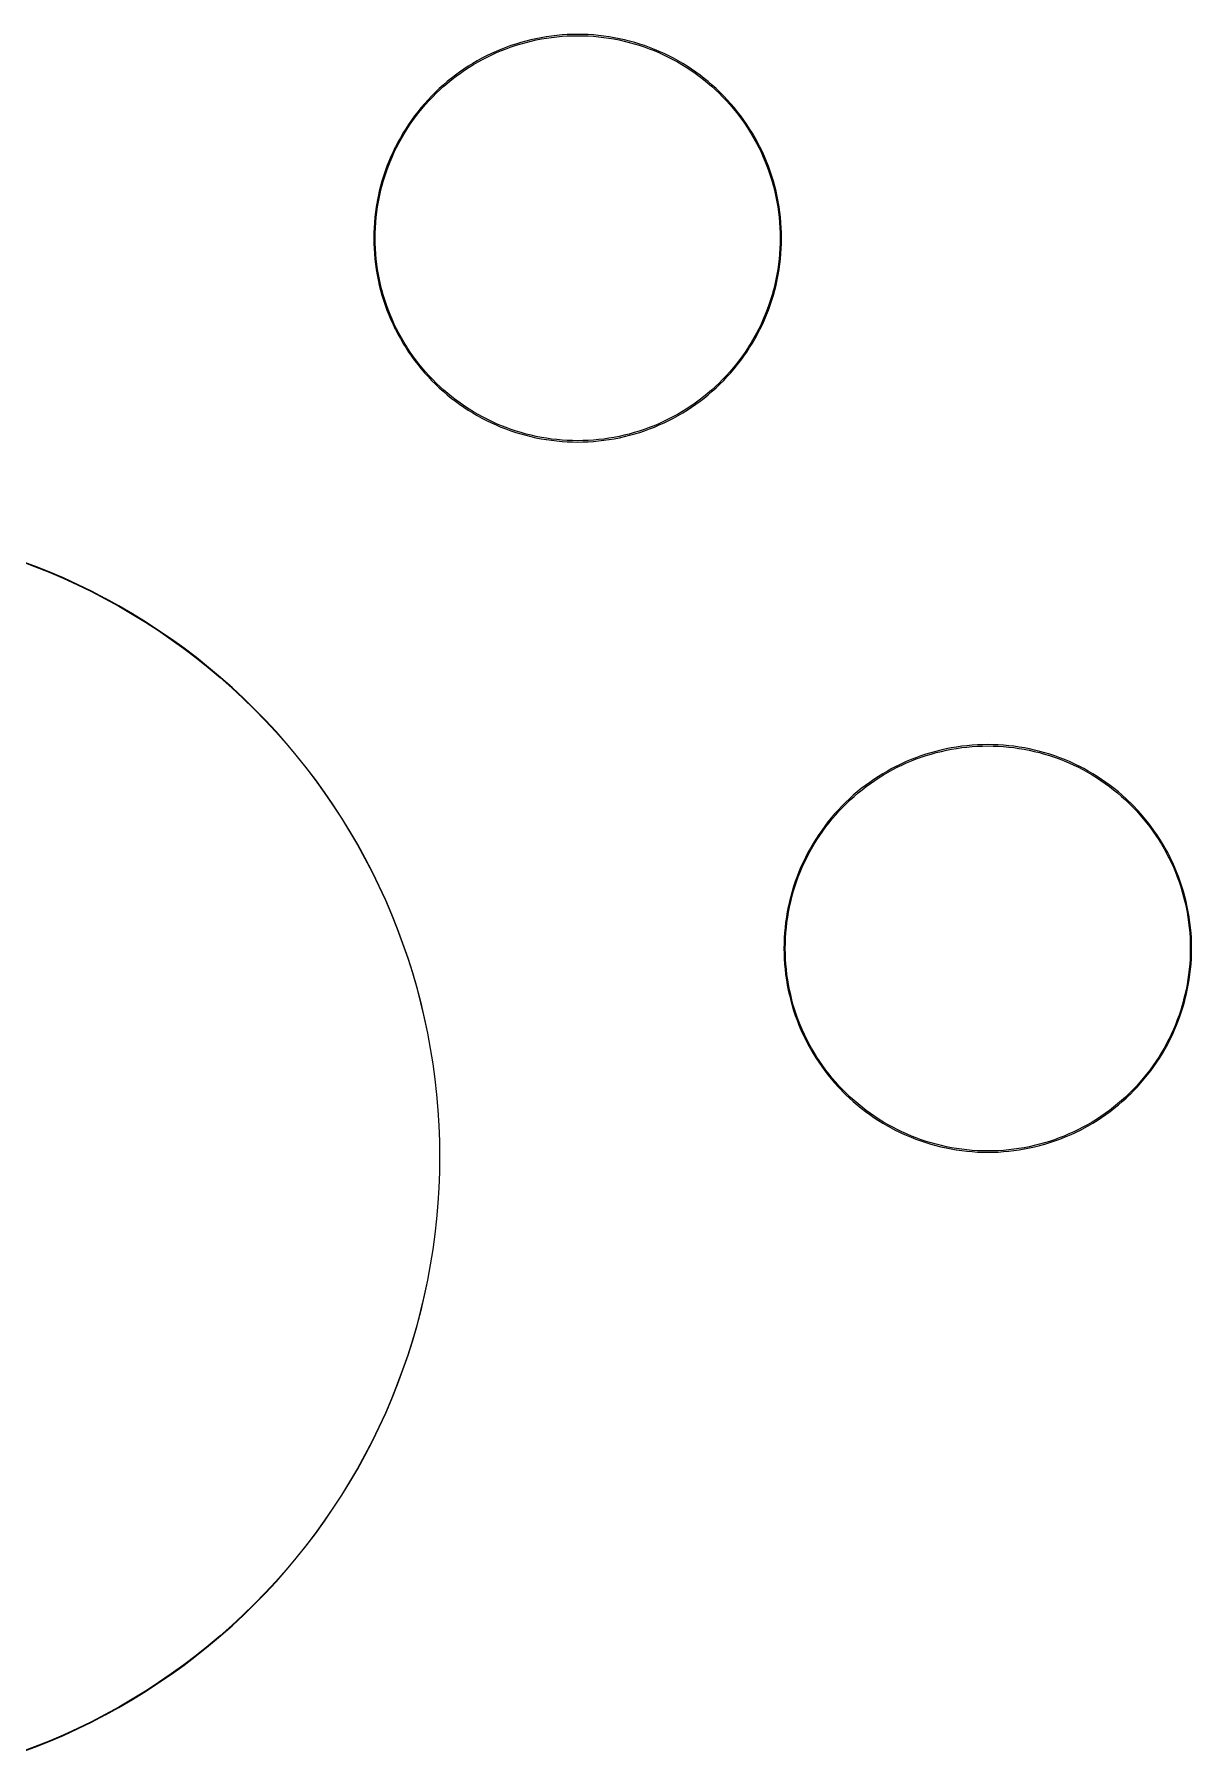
# Model space of a CAD drawing. Extents: x 6 to 66, y 0 to 129.
# Drawn here: x 37.77 to 46.46, y 84.31 to 97.21 of the extents above; entities that cross this region are included whole.
import ezdxf

# ---------------------------------------------------------------- set-up
doc = ezdxf.new("R2010")
doc.units = 0

msp = doc.modelspace()

# ---------------------------------------------------------------- linework, layer by layer
at = {"color": 34, "true_color": 0x008000}
for points in [[(42.94524, 94.61462, 0), (42.97217, 94.64307, 0), (42.99858, 94.67203, 0), (43.02398, 94.702, 0), (43.04887, 94.73248, 0), (43.07275, 94.76347, 0), (43.09586, 94.79522, 0), (43.11822, 94.82748, 0), (43.13981, 94.8605, 0), (43.16038, 94.89377, 0), (43.18019, 94.92781, 0), (43.19924, 94.9621, 0), (43.21728, 94.99715, 0), (43.21798, 94.99853, 0), (43.235, 95.03383, 0), (43.25125, 95.06965, 0), (43.26649, 95.10572, 0), (43.28072, 95.14229, 0), (43.29418, 95.17912, 0), (43.30663, 95.21646, 0), (43.31806, 95.25405, 0), (43.32847, 95.2919, 0), (43.33787, 95.33, 0), (43.3465, 95.36835, 0), (43.35412, 95.40696, 0), (43.36047, 95.44557, 0), (43.36072, 95.4471, 0), (43.3663, 95.48596, 0), (43.37088, 95.52508, 0), (43.37443, 95.56419, 0), (43.37697, 95.60331, 0), (43.3785, 95.64242, 0), (43.379, 95.6818, 0), (43.3785, 95.72116, 0), (43.37697, 95.76028, 0), (43.37443, 95.7994, 0), (43.37088, 95.83851, 0), (43.3663, 95.87763, 0), (43.36072, 95.91649, 0), (43.36047, 95.91802, 0), (43.35437, 95.9551, 0), (43.35412, 95.95663, 0), (43.3465, 95.99524, 0), (43.33787, 96.03359, 0), (43.32847, 96.07169, 0), (43.31806, 96.10954, 0), (43.30663, 96.14713, 0), (43.29418, 96.18447, 0), (43.28072, 96.2213, 0), (43.26649, 96.25787, 0), (43.25125, 96.29394, 0), (43.235, 96.32976, 0), (43.21798, 96.36506, 0), (43.21728, 96.36644, 0), (43.19995, 96.40011, 0), (43.19924, 96.40149, 0), (43.18019, 96.43578, 0), (43.16038, 96.46982, 0), (43.13981, 96.50309, 0), (43.11822, 96.53611, 0), (43.09586, 96.56837, 0), (43.07275, 96.60012, 0), (43.04887, 96.63111, 0), (43.02398, 96.66159, 0), (42.99858, 96.69156, 0), (42.97217, 96.72052, 0), (42.94524, 96.74897, 0), (42.91621, 96.778, 0), (42.88776, 96.80493, 0), (42.8588, 96.83134, 0), (42.82883, 96.85674, 0), (42.79835, 96.88163, 0), (42.76736, 96.90551, 0), (42.73561, 96.92862, 0), (42.70335, 96.95098, 0), (42.67033, 96.97257, 0), (42.63706, 96.99314, 0), (42.60302, 97.01295, 0), (42.56873, 97.032, 0), (42.53368, 97.05004, 0), (42.5323, 97.05074, 0), (42.497, 97.06776, 0), (42.46118, 97.08401, 0), (42.42511, 97.09925, 0), (42.38854, 97.11348, 0), (42.35171, 97.12694, 0), (42.31437, 97.13939, 0), (42.27678, 97.15082, 0), (42.23893, 97.16123, 0), (42.20083, 97.17063, 0), (42.16248, 97.17926, 0), (42.12387, 97.18688, 0), (42.08526, 97.19323, 0), (42.08373, 97.19348, 0), (42.04487, 97.19906, 0), (42.00575, 97.20364, 0), (41.96664, 97.20719, 0), (41.92752, 97.20973, 0), (41.88839, 97.21126, 0), (41.84903, 97.21176, 0), (41.80966, 97.21126, 0), (41.77055, 97.20973, 0), (41.73143, 97.20719, 0), (41.69232, 97.20364, 0), (41.6532, 97.19906, 0), (41.61434, 97.19348, 0), (41.61281, 97.19323, 0), (41.57419, 97.18688, 0), (41.53559, 97.17926, 0), (41.49724, 97.17063, 0), (41.45914, 97.16123, 0), (41.42129, 97.15082, 0), (41.38369, 97.13939, 0), (41.34635, 97.12694, 0), (41.30953, 97.11348, 0), (41.27295, 97.09925, 0), (41.23689, 97.08401, 0), (41.20107, 97.06776, 0), (41.16577, 97.05074, 0), (41.16438, 97.05004, 0), (41.13072, 97.03271, 0), (41.13071, 97.03271, 0), (41.12934, 97.032, 0), (41.09505, 97.01295, 0), (41.06101, 96.99314, 0), (41.02774, 96.97257, 0), (40.99472, 96.95098, 0), (40.96246, 96.92862, 0), (40.93071, 96.90551, 0), (40.89972, 96.88163, 0), (40.86924, 96.85674, 0), (40.83927, 96.83134, 0), (40.81031, 96.80493, 0), (40.78186, 96.778, 0), (40.78076, 96.77691, 0), (40.78075, 96.77689, 0), (40.75283, 96.74897, 0), (40.7259, 96.72052, 0), (40.69948, 96.69156, 0), (40.67409, 96.66159, 0), (40.6492, 96.63111, 0), (40.62532, 96.60012, 0), (40.60221, 96.56837, 0), (40.57985, 96.53611, 0), (40.55825, 96.50309, 0), (40.53769, 96.46982, 0), (40.51788, 96.43578, 0), (40.49883, 96.40149, 0), (40.49812, 96.40011, 0), (40.48079, 96.36644, 0), (40.48008, 96.36506, 0), (40.46307, 96.32976, 0), (40.44682, 96.29394, 0), (40.43157, 96.25787, 0), (40.41735, 96.2213, 0), (40.40388, 96.18447, 0), (40.39144, 96.14713, 0), (40.38001, 96.10954, 0), (40.3696, 96.07169, 0), (40.3602, 96.03359, 0), (40.35157, 95.99524, 0), (40.34395, 95.95663, 0), (40.3437, 95.9551, 0), (40.3376, 95.91802, 0), (40.33735, 95.91649, 0), (40.33177, 95.87763, 0), (40.32719, 95.83851, 0), (40.32363, 95.7994, 0), (40.3211, 95.76028, 0), (40.31957, 95.72116, 0), (40.31907, 95.6818, 0), (40.31957, 95.64242, 0), (40.3211, 95.60331, 0), (40.32363, 95.56419, 0), (40.32719, 95.52508, 0), (40.33177, 95.48596, 0), (40.33735, 95.4471, 0), (40.3376, 95.44557, 0), (40.34395, 95.40696, 0), (40.35157, 95.36835, 0), (40.3602, 95.33, 0), (40.3696, 95.2919, 0), (40.38001, 95.25405, 0), (40.39144, 95.21646, 0), (40.40388, 95.17912, 0), (40.41735, 95.14229, 0), (40.43157, 95.10572, 0), (40.44682, 95.06965, 0), (40.46307, 95.03383, 0), (40.48008, 94.99853, 0), (40.48079, 94.99715, 0), (40.49883, 94.9621, 0), (40.51788, 94.92781, 0), (40.53769, 94.89377, 0), (40.55825, 94.8605, 0), (40.57985, 94.82748, 0), (40.60221, 94.79522, 0), (40.62532, 94.76347, 0), (40.6492, 94.73248, 0), (40.67409, 94.702, 0), (40.69948, 94.67203, 0), (40.7259, 94.64307, 0), (40.75283, 94.61462, 0), (40.78075, 94.5867, 0), (40.78076, 94.58668, 0), (40.78186, 94.58559, 0), (40.81031, 94.55866, 0), (40.83927, 94.53225, 0), (40.86924, 94.50685, 0), (40.89972, 94.48196, 0), (40.93071, 94.45808, 0), (40.96246, 94.43497, 0), (40.99472, 94.41261, 0), (41.02774, 94.39102, 0), (41.06101, 94.37045, 0), (41.09505, 94.35064, 0), (41.12934, 94.33159, 0), (41.13071, 94.33088, 0), (41.16438, 94.31355, 0), (41.16577, 94.31285, 0), (41.20107, 94.29583, 0), (41.23689, 94.27958, 0), (41.27295, 94.26434, 0), (41.30953, 94.25011, 0), (41.34635, 94.23665, 0), (41.38369, 94.2242, 0), (41.42129, 94.21277, 0), (41.45914, 94.20236, 0), (41.49724, 94.19296, 0), (41.53559, 94.18433, 0), (41.57419, 94.17671, 0), (41.57486, 94.1766, 0), (41.61281, 94.17036, 0), (41.61434, 94.17011, 0), (41.6532, 94.16453, 0), (41.69232, 94.15995, 0), (41.73143, 94.1564, 0), (41.77055, 94.15386, 0), (41.80966, 94.15233, 0), (41.84903, 94.15183, 0), (41.88839, 94.15233, 0), (41.92752, 94.15386, 0), (41.96664, 94.1564, 0), (42.00575, 94.15995, 0), (42.04487, 94.16453, 0), (42.08373, 94.17011, 0), (42.08526, 94.17036, 0), (42.1232, 94.1766, 0), (42.12387, 94.17671, 0), (42.16248, 94.18433, 0), (42.20083, 94.19296, 0), (42.23893, 94.20236, 0), (42.27678, 94.21277, 0), (42.31437, 94.2242, 0), (42.35171, 94.23665, 0), (42.38854, 94.25011, 0), (42.42511, 94.26434, 0), (42.46118, 94.27958, 0), (42.497, 94.29583, 0), (42.5323, 94.31285, 0), (42.53368, 94.31355, 0), (42.56735, 94.33088, 0), (42.56873, 94.33159, 0), (42.60302, 94.35064, 0), (42.63706, 94.37045, 0), (42.67033, 94.39102, 0), (42.70335, 94.41261, 0), (42.73561, 94.43497, 0), (42.76736, 94.45808, 0), (42.79835, 94.48196, 0), (42.82883, 94.50685, 0), (42.8588, 94.53225, 0), (42.88776, 94.55866, 0), (42.91621, 94.58559, 0), (42.94524, 94.61462, 0)], [(41.92752, 94.16376, 0), (41.88839, 94.16224, 0), (41.84903, 94.16173, 0), (41.80966, 94.16224, 0), (41.77055, 94.16376, 0), (41.73143, 94.1663, 0), (41.69232, 94.16986, 0), (41.6532, 94.17443, 0), (41.6149, 94.17994, 0), (41.57726, 94.18613, 0), (41.53864, 94.19375, 0), (41.5003, 94.20238, 0), (41.4622, 94.21178, 0), (41.42434, 94.2222, 0), (41.38676, 94.23363, 0), (41.34942, 94.24607, 0), (41.31259, 94.25953, 0), (41.27602, 94.27376, 0), (41.23995, 94.289, 0), (41.20414, 94.30525, 0), (41.16898, 94.3222, 0), (41.13516, 94.3396, 0), (41.10087, 94.35865, 0), (41.06683, 94.37846, 0), (41.03356, 94.39904, 0), (41.00054, 94.42063, 0), (40.96828, 94.44298, 0), (40.93652, 94.46609, 0), (40.90554, 94.48997, 0), (40.87506, 94.51486, 0), (40.84509, 94.54026, 0), (40.81613, 94.56668, 0), (40.78769, 94.5936, 0), (40.76085, 94.62043, 0), (40.76084, 94.62045, 0), (40.73392, 94.64889, 0), (40.7075, 94.67785, 0), (40.6821, 94.70782, 0), (40.65721, 94.7383, 0), (40.63333, 94.76929, 0), (40.61022, 94.80104, 0), (40.58787, 94.8333, 0), (40.56628, 94.86632, 0), (40.54569, 94.89959, 0), (40.52588, 94.93363, 0), (40.50683, 94.96792, 0), (40.48937, 95.00189, 0), (40.47249, 95.0369, 0), (40.45624, 95.07271, 0), (40.441, 95.10878, 0), (40.42676, 95.14535, 0), (40.41331, 95.18218, 0), (40.40086, 95.21952, 0), (40.38944, 95.25711, 0), (40.37901, 95.29496, 0), (40.36961, 95.33306, 0), (40.36099, 95.37141, 0), (40.35337, 95.41002, 0), (40.34718, 95.44766, 0), (40.34167, 95.48596, 0), (40.3371, 95.52508, 0), (40.33354, 95.56419, 0), (40.331, 95.60331, 0), (40.32947, 95.64242, 0), (40.32897, 95.6818, 0), (40.32947, 95.72116, 0), (40.331, 95.76028, 0), (40.33354, 95.7994, 0), (40.3371, 95.83851, 0), (40.34167, 95.87763, 0), (40.34718, 95.91593, 0), (40.35337, 95.95357, 0), (40.36099, 95.99218, 0), (40.36961, 96.03053, 0), (40.37901, 96.06863, 0), (40.38944, 96.10648, 0), (40.40086, 96.14407, 0), (40.41331, 96.18141, 0), (40.42676, 96.21824, 0), (40.441, 96.25481, 0), (40.45624, 96.29088, 0), (40.47249, 96.32669, 0), (40.48937, 96.3617, 0), (40.50683, 96.39567, 0), (40.52588, 96.42996, 0), (40.54569, 96.464, 0), (40.56628, 96.49727, 0), (40.58787, 96.53029, 0), (40.61022, 96.56255, 0), (40.63333, 96.5943, 0), (40.65721, 96.62529, 0), (40.6821, 96.65577, 0), (40.7075, 96.68574, 0), (40.73392, 96.7147, 0), (40.76084, 96.74314, 0), (40.76085, 96.74316, 0), (40.78769, 96.76999, 0), (40.81613, 96.79691, 0), (40.84509, 96.82333, 0), (40.87506, 96.84873, 0), (40.90554, 96.87362, 0), (40.93652, 96.8975, 0), (40.96828, 96.92061, 0), (41.00054, 96.94296, 0), (41.03356, 96.96455, 0), (41.06683, 96.98513, 0), (41.10087, 97.00494, 0), (41.13516, 97.02399, 0), (41.16898, 97.04139, 0), (41.20414, 97.05834, 0), (41.23995, 97.07459, 0), (41.27602, 97.08983, 0), (41.31259, 97.10406, 0), (41.34942, 97.11752, 0), (41.38676, 97.12996, 0), (41.42434, 97.14139, 0), (41.4622, 97.15181, 0), (41.5003, 97.16121, 0), (41.53864, 97.16984, 0), (41.57726, 97.17746, 0), (41.6149, 97.18365, 0), (41.6532, 97.18916, 0), (41.69232, 97.19373, 0), (41.73143, 97.19729, 0), (41.77055, 97.19983, 0), (41.80966, 97.20135, 0), (41.84903, 97.20186, 0), (41.88839, 97.20135, 0), (41.92752, 97.19983, 0), (41.96664, 97.19729, 0), (42.00575, 97.19373, 0), (42.04487, 97.18916, 0), (42.08317, 97.18365, 0), (42.12081, 97.17746, 0), (42.15942, 97.16984, 0), (42.19777, 97.16121, 0), (42.23587, 97.15181, 0), (42.27372, 97.14139, 0), (42.31131, 97.12996, 0), (42.34865, 97.11752, 0), (42.38548, 97.10406, 0), (42.42205, 97.08983, 0), (42.45812, 97.07459, 0), (42.49393, 97.05834, 0), (42.52893, 97.04147, 0), (42.56291, 97.02399, 0), (42.5972, 97.00494, 0), (42.63124, 96.98513, 0), (42.66451, 96.96455, 0), (42.69753, 96.94296, 0), (42.72979, 96.92061, 0), (42.76154, 96.8975, 0), (42.79253, 96.87362, 0), (42.82301, 96.84873, 0), (42.85298, 96.82333, 0), (42.88194, 96.79691, 0), (42.91038, 96.76999, 0), (42.93723, 96.74314, 0), (42.96415, 96.7147, 0), (42.99057, 96.68574, 0), (43.01597, 96.65577, 0), (43.04086, 96.62529, 0), (43.06474, 96.5943, 0), (43.08785, 96.56255, 0), (43.1102, 96.53029, 0), (43.13179, 96.49727, 0), (43.15237, 96.464, 0), (43.17218, 96.42996, 0), (43.19123, 96.39567, 0), (43.20871, 96.36169, 0), (43.22558, 96.32669, 0), (43.24183, 96.29088, 0), (43.25707, 96.25481, 0), (43.2713, 96.21824, 0), (43.28476, 96.18141, 0), (43.2972, 96.14407, 0), (43.30863, 96.10648, 0), (43.31905, 96.06863, 0), (43.32845, 96.03053, 0), (43.33708, 95.99218, 0), (43.3447, 95.95357, 0), (43.35089, 95.91593, 0), (43.3564, 95.87763, 0), (43.36097, 95.83851, 0), (43.36453, 95.7994, 0), (43.36707, 95.76028, 0), (43.36859, 95.72116, 0), (43.3691, 95.6818, 0), (43.36859, 95.64242, 0), (43.36707, 95.60331, 0), (43.36453, 95.56419, 0), (43.36097, 95.52508, 0), (43.3564, 95.48596, 0), (43.35089, 95.44766, 0), (43.3447, 95.41002, 0), (43.33708, 95.37141, 0), (43.32845, 95.33306, 0), (43.31905, 95.29496, 0), (43.30863, 95.25711, 0), (43.2972, 95.21952, 0), (43.28476, 95.18218, 0), (43.2713, 95.14535, 0), (43.25707, 95.10878, 0), (43.24183, 95.07271, 0), (43.22558, 95.0369, 0), (43.20871, 95.0019, 0), (43.19123, 94.96792, 0), (43.17218, 94.93363, 0), (43.15237, 94.89959, 0), (43.13179, 94.86632, 0), (43.1102, 94.8333, 0), (43.08785, 94.80104, 0), (43.06474, 94.76929, 0), (43.04086, 94.7383, 0), (43.01597, 94.70782, 0), (42.99057, 94.67785, 0), (42.96415, 94.64889, 0), (42.93723, 94.62045, 0), (42.91038, 94.5936, 0), (42.88194, 94.56668, 0), (42.85298, 94.54026, 0), (42.82301, 94.51486, 0), (42.79253, 94.48997, 0), (42.76154, 94.46609, 0), (42.72979, 94.44298, 0), (42.69753, 94.42063, 0), (42.66451, 94.39904, 0), (42.63124, 94.37846, 0), (42.5972, 94.35865, 0), (42.56291, 94.3396, 0), (42.52893, 94.32212, 0), (42.49393, 94.30525, 0), (42.45812, 94.289, 0), (42.42205, 94.27376, 0), (42.38548, 94.25953, 0), (42.34865, 94.24607, 0), (42.31131, 94.23363, 0), (42.27372, 94.2222, 0), (42.23587, 94.21178, 0), (42.19777, 94.20238, 0), (42.15942, 94.19375, 0), (42.12081, 94.18613, 0), (42.08317, 94.17994, 0), (42.04487, 94.17443, 0), (42.00575, 94.16986, 0), (41.96664, 94.1663, 0), (41.92752, 94.16376, 0)], [(44.88789, 91.8798, 0), (44.84878, 91.87827, 0), (44.80966, 91.87573, 0), (44.77054, 91.87218, 0), (44.73143, 91.8676, 0), (44.69257, 91.86202, 0), (44.69103, 91.86177, 0), (44.65243, 91.85542, 0), (44.61382, 91.8478, 0), (44.57546, 91.83917, 0), (44.53736, 91.82977, 0), (44.49952, 91.81936, 0), (44.46193, 91.80793, 0), (44.42459, 91.79548, 0), (44.38776, 91.78202, 0), (44.35118, 91.76779, 0), (44.31511, 91.75255, 0), (44.2793, 91.7363, 0), (44.24399, 91.71928, 0), (44.24261, 91.71858, 0), (44.20756, 91.70054, 0), (44.17327, 91.68149, 0), (44.13924, 91.66168, 0), (44.10596, 91.64111, 0), (44.07294, 91.61952, 0), (44.04068, 91.59716, 0), (44.00893, 91.57405, 0), (43.97795, 91.55017, 0), (43.94747, 91.52528, 0), (43.91749, 91.49988, 0), (43.88854, 91.47347, 0), (43.86009, 91.44654, 0), (43.85899, 91.44545, 0), (43.85898, 91.44543, 0), (43.83215, 91.4186, 0), (43.83105, 91.41751, 0), (43.80413, 91.38906, 0), (43.77771, 91.3601, 0), (43.75231, 91.33013, 0), (43.72742, 91.29965, 0), (43.70355, 91.26866, 0), (43.68043, 91.23691, 0), (43.65808, 91.20465, 0), (43.63649, 91.17163, 0), (43.61592, 91.13836, 0), (43.5961, 91.10432, 0), (43.57705, 91.07003, 0), (43.55902, 91.03498, 0), (43.55832, 91.0336, 0), (43.5413, 90.9983, 0), (43.52504, 90.96248, 0), (43.5098, 90.92641, 0), (43.49558, 90.88984, 0), (43.48212, 90.85301, 0), (43.46967, 90.81567, 0), (43.45824, 90.77808, 0), (43.44783, 90.74023, 0), (43.43843, 90.70213, 0), (43.42979, 90.66378, 0), (43.42217, 90.62517, 0), (43.41582, 90.58656, 0), (43.41558, 90.58503, 0), (43.40999, 90.54617, 0), (43.40542, 90.50705, 0), (43.40186, 90.46794, 0), (43.39932, 90.42882, 0), (43.3978, 90.38971, 0), (43.39729, 90.35034, 0), (43.3978, 90.31097, 0), (43.39932, 90.27185, 0), (43.40186, 90.23273, 0), (43.40542, 90.19362, 0), (43.40999, 90.1545, 0), (43.41558, 90.11564, 0), (43.41582, 90.11411, 0), (43.42217, 90.0755, 0), (43.42979, 90.03689, 0), (43.43843, 89.99854, 0), (43.44783, 89.96044, 0), (43.45824, 89.92259, 0), (43.46967, 89.885, 0), (43.48212, 89.84766, 0), (43.49558, 89.81083, 0), (43.5098, 89.77426, 0), (43.52504, 89.73819, 0), (43.5413, 89.70237, 0), (43.55832, 89.66707, 0), (43.55902, 89.66569, 0), (43.57705, 89.63064, 0), (43.5961, 89.59635, 0), (43.61592, 89.56231, 0), (43.63649, 89.52904, 0), (43.65808, 89.49602, 0), (43.68043, 89.46376, 0), (43.70355, 89.43201, 0), (43.72742, 89.40102, 0), (43.75231, 89.37054, 0), (43.77771, 89.34057, 0), (43.80413, 89.31161, 0), (43.83105, 89.28316, 0), (43.83215, 89.28207, 0), (43.85898, 89.25524, 0), (43.85899, 89.25522, 0), (43.86009, 89.25413, 0), (43.88854, 89.2272, 0), (43.91749, 89.20079, 0), (43.94747, 89.17539, 0), (43.97795, 89.1505, 0), (44.00893, 89.12662, 0), (44.04068, 89.10351, 0), (44.07294, 89.08115, 0), (44.10596, 89.05956, 0), (44.13924, 89.03899, 0), (44.17327, 89.01918, 0), (44.20756, 89.00013, 0), (44.20894, 88.99942, 0), (44.24261, 88.98209, 0), (44.24399, 88.98139, 0), (44.2793, 88.96437, 0), (44.31511, 88.94812, 0), (44.35118, 88.93288, 0), (44.38776, 88.91865, 0), (44.42459, 88.90519, 0), (44.46193, 88.89274, 0), (44.49952, 88.88131, 0), (44.53736, 88.8709, 0), (44.57546, 88.8615, 0), (44.61382, 88.85287, 0), (44.65243, 88.84525, 0), (44.6531, 88.84514, 0), (44.69103, 88.8389, 0), (44.69257, 88.83865, 0), (44.73143, 88.83307, 0), (44.77054, 88.82849, 0), (44.80966, 88.82494, 0), (44.84878, 88.8224, 0), (44.88789, 88.82087, 0), (44.92726, 88.82037, 0), (44.96663, 88.82087, 0), (45.00575, 88.8224, 0), (45.04486, 88.82494, 0), (45.08398, 88.82849, 0), (45.12309, 88.83307, 0), (45.16196, 88.83865, 0), (45.16349, 88.8389, 0), (45.20143, 88.84514, 0), (45.2021, 88.84525, 0), (45.2407, 88.85287, 0), (45.27906, 88.8615, 0), (45.31716, 88.8709, 0), (45.355, 88.88131, 0), (45.3926, 88.89274, 0), (45.42993, 88.90519, 0), (45.46676, 88.91865, 0), (45.50334, 88.93288, 0), (45.53941, 88.94812, 0), (45.57522, 88.96437, 0), (45.61053, 88.98139, 0), (45.61191, 88.98209, 0), (45.64558, 88.99942, 0), (45.64696, 89.00013, 0), (45.68125, 89.01918, 0), (45.71529, 89.03899, 0), (45.74856, 89.05956, 0), (45.78158, 89.08115, 0), (45.81384, 89.10351, 0), (45.84559, 89.12662, 0), (45.87658, 89.1505, 0), (45.90706, 89.17539, 0), (45.93703, 89.20079, 0), (45.96598, 89.2272, 0), (45.99443, 89.25413, 0), (45.99553, 89.25522, 0), (46.02347, 89.28316, 0), (46.05039, 89.31161, 0), (46.07681, 89.34057, 0), (46.10221, 89.37054, 0), (46.1271, 89.40102, 0), (46.15098, 89.43201, 0), (46.17409, 89.46376, 0), (46.19644, 89.49602, 0), (46.21803, 89.52904, 0), (46.23861, 89.56231, 0), (46.25842, 89.59635, 0), (46.27747, 89.63064, 0), (46.2955, 89.66569, 0), (46.29621, 89.66707, 0), (46.31322, 89.70237, 0), (46.32948, 89.73819, 0), (46.34472, 89.77426, 0), (46.35894, 89.81083, 0), (46.37241, 89.84766, 0), (46.38485, 89.885, 0), (46.39628, 89.92259, 0), (46.4067, 89.96044, 0), (46.41609, 89.99854, 0), (46.42473, 90.03689, 0), (46.43235, 90.0755, 0), (46.4387, 90.11411, 0), (46.43894, 90.11564, 0), (46.44453, 90.1545, 0), (46.4491, 90.19362, 0), (46.45266, 90.23273, 0), (46.4552, 90.27185, 0), (46.45672, 90.31097, 0), (46.45723, 90.35034, 0), (46.45672, 90.38971, 0), (46.4552, 90.42882, 0), (46.45266, 90.46794, 0), (46.4491, 90.50705, 0), (46.44453, 90.54617, 0), (46.43894, 90.58503, 0), (46.4387, 90.58656, 0), (46.43235, 90.62517, 0), (46.42473, 90.66378, 0), (46.41609, 90.70213, 0), (46.4067, 90.74023, 0), (46.39628, 90.77808, 0), (46.38485, 90.81567, 0), (46.37241, 90.85301, 0), (46.35894, 90.88984, 0), (46.34472, 90.92641, 0), (46.32948, 90.96248, 0), (46.31322, 90.9983, 0), (46.29621, 91.0336, 0), (46.2955, 91.03498, 0), (46.27747, 91.07003, 0), (46.25842, 91.10432, 0), (46.23861, 91.13836, 0), (46.21803, 91.17163, 0), (46.19644, 91.20465, 0), (46.17409, 91.23691, 0), (46.15098, 91.26866, 0), (46.1271, 91.29965, 0), (46.10221, 91.33013, 0), (46.07681, 91.3601, 0), (46.05039, 91.38906, 0), (46.02347, 91.41751, 0), (46.02237, 91.4186, 0), (45.99554, 91.44543, 0), (45.99553, 91.44545, 0), (45.99443, 91.44654, 0), (45.96598, 91.47347, 0), (45.93703, 91.49988, 0), (45.90706, 91.52528, 0), (45.87658, 91.55017, 0), (45.84559, 91.57405, 0), (45.81384, 91.59716, 0), (45.78158, 91.61952, 0), (45.74856, 91.64111, 0), (45.71529, 91.66168, 0), (45.68125, 91.68149, 0), (45.64696, 91.70054, 0), (45.61191, 91.71858, 0), (45.61053, 91.71928, 0), (45.57522, 91.7363, 0), (45.53941, 91.75255, 0), (45.50334, 91.76779, 0), (45.46676, 91.78202, 0), (45.42993, 91.79548, 0), (45.3926, 91.80793, 0), (45.355, 91.81936, 0), (45.31716, 91.82977, 0), (45.27906, 91.83917, 0), (45.2407, 91.8478, 0), (45.2021, 91.85542, 0), (45.16349, 91.86177, 0), (45.16196, 91.86202, 0), (45.12309, 91.8676, 0), (45.08398, 91.87218, 0), (45.04486, 91.87573, 0), (45.00575, 91.87827, 0), (44.96663, 91.8798, 0), (44.92726, 91.8803, 0), (44.88789, 91.8798, 0)], [(45.00575, 88.8323, 0), (44.96663, 88.83078, 0), (44.92726, 88.83027, 0), (44.88789, 88.83078, 0), (44.84878, 88.8323, 0), (44.80966, 88.83484, 0), (44.77054, 88.8384, 0), (44.73143, 88.84297, 0), (44.69313, 88.84848, 0), (44.65549, 88.85467, 0), (44.61688, 88.86229, 0), (44.57853, 88.87092, 0), (44.54043, 88.88032, 0), (44.50258, 88.89074, 0), (44.46499, 88.90217, 0), (44.42765, 88.91461, 0), (44.39082, 88.92807, 0), (44.35424, 88.9423, 0), (44.31818, 88.95754, 0), (44.28236, 88.97379, 0), (44.24736, 88.99066, 0), (44.21338, 89.00814, 0), (44.17909, 89.02719, 0), (44.14506, 89.047, 0), (44.11178, 89.06758, 0), (44.07876, 89.08917, 0), (44.04651, 89.11152, 0), (44.01476, 89.13463, 0), (43.98377, 89.15851, 0), (43.95329, 89.1834, 0), (43.92332, 89.2088, 0), (43.89436, 89.23522, 0), (43.86591, 89.26214, 0), (43.83908, 89.28897, 0), (43.83907, 89.28899, 0), (43.81214, 89.31743, 0), (43.78573, 89.34639, 0), (43.76033, 89.37636, 0), (43.73544, 89.40684, 0), (43.71156, 89.43783, 0), (43.68845, 89.46958, 0), (43.66609, 89.50184, 0), (43.6445, 89.53486, 0), (43.62393, 89.56813, 0), (43.60412, 89.60217, 0), (43.58507, 89.63646, 0), (43.56774, 89.67013, 0), (43.55072, 89.70544, 0), (43.53446, 89.74125, 0), (43.51922, 89.77732, 0), (43.505, 89.81389, 0), (43.49154, 89.85072, 0), (43.47909, 89.88806, 0), (43.46766, 89.92565, 0), (43.45725, 89.9635, 0), (43.44785, 90.0016, 0), (43.43921, 90.03995, 0), (43.43159, 90.07856, 0), (43.42549, 90.11564, 0), (43.4199, 90.1545, 0), (43.41533, 90.19362, 0), (43.41177, 90.23273, 0), (43.40923, 90.27185, 0), (43.40771, 90.31097, 0), (43.4072, 90.35034, 0), (43.40771, 90.38971, 0), (43.40923, 90.42882, 0), (43.41177, 90.46794, 0), (43.41533, 90.50705, 0), (43.4199, 90.54617, 0), (43.42548, 90.58495, 0), (43.43159, 90.62211, 0), (43.43921, 90.66072, 0), (43.44785, 90.69907, 0), (43.45725, 90.73717, 0), (43.46766, 90.77502, 0), (43.47909, 90.81261, 0), (43.49154, 90.84995, 0), (43.505, 90.88678, 0), (43.51922, 90.92335, 0), (43.53446, 90.95942, 0), (43.55072, 90.99523, 0), (43.56774, 91.03053, 0), (43.58507, 91.06421, 0), (43.60412, 91.0985, 0), (43.62393, 91.13254, 0), (43.6445, 91.16581, 0), (43.66609, 91.19883, 0), (43.68845, 91.23109, 0), (43.71156, 91.26284, 0), (43.73544, 91.29383, 0), (43.76033, 91.32431, 0), (43.78573, 91.35428, 0), (43.81214, 91.38324, 0), (43.83907, 91.41168, 0), (43.8661, 91.43871, 0), (43.89436, 91.46545, 0), (43.92332, 91.49187, 0), (43.95329, 91.51727, 0), (43.98377, 91.54216, 0), (44.01476, 91.56604, 0), (44.04651, 91.58915, 0), (44.07876, 91.6115, 0), (44.11178, 91.63309, 0), (44.14506, 91.65367, 0), (44.17909, 91.67348, 0), (44.21338, 91.69253, 0), (44.24736, 91.71001, 0), (44.28236, 91.72688, 0), (44.31818, 91.74313, 0), (44.35424, 91.75837, 0), (44.39082, 91.7726, 0), (44.42765, 91.78606, 0), (44.46499, 91.7985, 0), (44.50258, 91.80993, 0), (44.54043, 91.82035, 0), (44.57853, 91.82975, 0), (44.61688, 91.83838, 0), (44.65549, 91.846, 0), (44.69313, 91.85219, 0), (44.73143, 91.8577, 0), (44.77054, 91.86227, 0), (44.80966, 91.86583, 0), (44.84878, 91.86837, 0), (44.88789, 91.86989, 0), (44.92726, 91.8704, 0), (44.96663, 91.86989, 0), (45.00575, 91.86837, 0), (45.04486, 91.86583, 0), (45.08398, 91.86227, 0), (45.12309, 91.8577, 0), (45.16139, 91.85219, 0), (45.19903, 91.846, 0), (45.23764, 91.83838, 0), (45.276, 91.82975, 0), (45.3141, 91.82035, 0), (45.35194, 91.80993, 0), (45.38953, 91.7985, 0), (45.42687, 91.78606, 0), (45.4637, 91.7726, 0), (45.50028, 91.75837, 0), (45.53635, 91.74313, 0), (45.57216, 91.72688, 0), (45.60716, 91.71001, 0), (45.64114, 91.69253, 0), (45.67543, 91.67348, 0), (45.70946, 91.65367, 0), (45.74274, 91.63309, 0), (45.77576, 91.6115, 0), (45.80802, 91.58915, 0), (45.83977, 91.56604, 0), (45.87075, 91.54216, 0), (45.90123, 91.51727, 0), (45.93121, 91.49187, 0), (45.96016, 91.46545, 0), (45.98861, 91.43853, 0), (46.01544, 91.4117, 0), (46.01545, 91.41168, 0), (46.04238, 91.38324, 0), (46.06879, 91.35428, 0), (46.09419, 91.32431, 0), (46.11909, 91.29383, 0), (46.14296, 91.26284, 0), (46.16608, 91.23109, 0), (46.18843, 91.19883, 0), (46.21002, 91.16581, 0), (46.23059, 91.13254, 0), (46.2504, 91.0985, 0), (46.26945, 91.06421, 0), (46.28678, 91.03053, 0), (46.3038, 90.99523, 0), (46.32006, 90.95942, 0), (46.3353, 90.92335, 0), (46.34952, 90.88678, 0), (46.36298, 90.84995, 0), (46.37543, 90.81261, 0), (46.38686, 90.77502, 0), (46.39727, 90.73717, 0), (46.40667, 90.69907, 0), (46.41531, 90.66072, 0), (46.42293, 90.62211, 0), (46.42912, 90.58447, 0), (46.43462, 90.54617, 0), (46.4392, 90.50705, 0), (46.44275, 90.46794, 0), (46.44529, 90.42882, 0), (46.44682, 90.38971, 0), (46.44732, 90.35034, 0), (46.44682, 90.31097, 0), (46.44529, 90.27185, 0), (46.44275, 90.23273, 0), (46.4392, 90.19362, 0), (46.43462, 90.1545, 0), (46.42912, 90.1162, 0), (46.42293, 90.07856, 0), (46.41531, 90.03995, 0), (46.40667, 90.0016, 0), (46.39727, 89.9635, 0), (46.38686, 89.92565, 0), (46.37543, 89.88806, 0), (46.36298, 89.85072, 0), (46.34952, 89.81389, 0), (46.3353, 89.77732, 0), (46.32006, 89.74125, 0), (46.3038, 89.70544, 0), (46.28678, 89.67013, 0), (46.26945, 89.63646, 0), (46.2504, 89.60217, 0), (46.23059, 89.56813, 0), (46.21002, 89.53486, 0), (46.18843, 89.50184, 0), (46.16608, 89.46958, 0), (46.14296, 89.43783, 0), (46.11909, 89.40684, 0), (46.09419, 89.37636, 0), (46.06879, 89.34639, 0), (46.04238, 89.31743, 0), (46.01545, 89.28899, 0), (46.01544, 89.28897, 0), (45.98861, 89.26214, 0), (45.96016, 89.23522, 0), (45.93121, 89.2088, 0), (45.90123, 89.1834, 0), (45.87075, 89.15851, 0), (45.83977, 89.13463, 0), (45.80802, 89.11152, 0), (45.77576, 89.08917, 0), (45.74274, 89.06758, 0), (45.70946, 89.047, 0), (45.67543, 89.02719, 0), (45.64114, 89.00814, 0), (45.60716, 88.99066, 0), (45.57216, 88.97379, 0), (45.53635, 88.95754, 0), (45.50028, 88.9423, 0), (45.4637, 88.92807, 0), (45.42687, 88.91461, 0), (45.38953, 88.90217, 0), (45.35194, 88.89074, 0), (45.3141, 88.88032, 0), (45.276, 88.87092, 0), (45.23764, 88.86229, 0), (45.19903, 88.85467, 0), (45.16139, 88.84848, 0), (45.12309, 88.84297, 0), (45.08398, 88.8384, 0), (45.04486, 88.83484, 0), (45.00575, 88.8323, 0)]]:
    msp.add_polyline3d(points, close=True, dxfattribs=at)
for points in [[(37.66373, 93.2587, 0), (37.77295, 93.21806, 0), (37.88142, 93.17462, 0), (37.98834, 93.1289, 0), (38.09452, 93.08039, 0), (38.19917, 93.02908, 0), (38.30245, 92.97567, 0), (38.40455, 92.91928, 0), (38.50513, 92.86061, 0), (38.60445, 92.79965, 0), (38.70224, 92.73589, 0), (38.79826, 92.67011, 0), (38.89274, 92.60178, 0), (38.98545, 92.53117, 0), (39.07663, 92.45827, 0), (39.16579, 92.38334, 0), (39.25316, 92.30612, 0), (39.33851, 92.22662, 0), (39.42179, 92.14562, 0), (39.50307, 92.06206, 0), (39.58258, 91.97671, 0), (39.65979, 91.88934, 0), (39.73473, 91.80018, 0), (39.80763, 91.709, 0), (39.87824, 91.61629, 0), (39.94656, 91.5218, 0), (40.01235, 91.42579, 0), (40.07609, 91.328, 0), (40.13706, 91.22868, 0), (40.19574, 91.1281, 0), (40.25213, 91.02599, 0), (40.30556, 90.92267, 0), (40.35685, 90.81806, 0), (40.40536, 90.71189, 0), (40.45107, 90.60496, 0), (40.49452, 90.4965, 0), (40.53515, 90.38728, 0), (40.573, 90.27704, 0), (40.60831, 90.16605, 0), (40.64082, 90.05403, 0), (40.67054, 89.94126, 0), (40.69746, 89.82772, 0), (40.72159, 89.71367, 0), (40.74293, 89.59912, 0), (40.76142, 89.48435, 0), (40.7769, 89.36888, 0), (40.77692, 89.36874, 0), (40.78985, 89.25306, 0), (40.79976, 89.13698, 0), (40.80687, 89.02064, 0), (40.81119, 88.90406, 0), (40.81272, 88.78747, 0), (40.81119, 88.67089, 0), (40.80687, 88.5543, 0), (40.79976, 88.43797, 0), (40.78985, 88.32189, 0), (40.7769, 88.20607, 0), (40.76141, 88.0905, 0), (40.76141, 88.09048, 0), (40.74293, 87.97583, 0), (40.72159, 87.86127, 0), (40.69746, 87.74723, 0), (40.67054, 87.63369, 0), (40.64082, 87.52091, 0), (40.60831, 87.4089, 0), (40.573, 87.2979, 0), (40.53515, 87.18767, 0), (40.49452, 87.07845, 0), (40.45107, 86.96999, 0), (40.40536, 86.86305, 0), (40.35685, 86.75688, 0), (40.30565, 86.65246, 0), (40.25213, 86.54896, 0), (40.19574, 86.44685, 0), (40.13706, 86.34626, 0), (40.07609, 86.24695, 0), (40.01235, 86.14916, 0), (39.94656, 86.05315, 0), (39.87824, 85.95866, 0), (39.80763, 85.86595, 0), (39.73473, 85.77476, 0), (39.65979, 85.68561, 0), (39.58258, 85.59823, 0), (39.50307, 85.51289, 0), (39.42179, 85.42932, 0), (39.33851, 85.34832, 0), (39.25316, 85.26882, 0), (39.16579, 85.19161, 0), (39.07663, 85.11668, 0), (38.98545, 85.04378, 0), (38.89274, 84.97317, 0), (38.79826, 84.90484, 0), (38.70224, 84.83905, 0), (38.60445, 84.7753, 0), (38.50513, 84.71434, 0), (38.40455, 84.65567, 0), (38.30245, 84.59928, 0), (38.19913, 84.54584, 0), (38.09452, 84.49456, 0), (37.98834, 84.44604, 0), (37.88142, 84.40032, 0), (37.77295, 84.35689, 0), (37.66373, 84.31625, 0)], [(37.66452, 84.31383, 0), (37.77373, 84.35447, 0), (37.88219, 84.39791, 0), (37.98914, 84.44363, 0), (38.09531, 84.49214, 0), (38.19995, 84.54345, 0), (38.20031, 84.54363, 0), (38.30359, 84.59704, 0), (38.30393, 84.59722, 0), (38.40605, 84.65361, 0), (38.50663, 84.71229, 0), (38.60595, 84.77325, 0), (38.70374, 84.837, 0), (38.79975, 84.90279, 0), (38.89424, 84.97111, 0), (38.98695, 85.04172, 0), (39.07813, 85.11462, 0), (39.16729, 85.18955, 0), (39.25466, 85.26677, 0), (39.34001, 85.34627, 0), (39.42357, 85.42755, 0), (39.42385, 85.42783, 0), (39.50513, 85.5114, 0), (39.58464, 85.59674, 0), (39.66185, 85.68412, 0), (39.73678, 85.77327, 0), (39.80968, 85.86446, 0), (39.88029, 85.95717, 0), (39.94862, 86.05165, 0), (40.0144, 86.14767, 0), (40.07815, 86.24546, 0), (40.13912, 86.34477, 0), (40.19779, 86.44535, 0), (40.25418, 86.54746, 0), (40.30777, 86.65109, 0), (40.30795, 86.65145, 0), (40.35908, 86.75574, 0), (40.35926, 86.7561, 0), (40.40778, 86.86227, 0), (40.4535, 86.9692, 0), (40.49693, 87.07766, 0), (40.53757, 87.18688, 0), (40.57542, 87.29712, 0), (40.61072, 87.40811, 0), (40.64323, 87.52013, 0), (40.67295, 87.6329, 0), (40.69988, 87.74644, 0), (40.72401, 87.86049, 0), (40.74534, 87.97504, 0), (40.74541, 87.97544, 0), (40.74541, 87.97546, 0), (40.76388, 88.0901, 0), (40.76395, 88.0905, 0), (40.77944, 88.20607, 0), (40.79238, 88.32189, 0), (40.8023, 88.43797, 0), (40.80941, 88.5543, 0), (40.81373, 88.67089, 0), (40.81525, 88.78747, 0), (40.81373, 88.90406, 0), (40.80941, 89.02064, 0), (40.8023, 89.13698, 0), (40.79238, 89.25306, 0), (40.77944, 89.36888, 0), (40.76395, 89.48445, 0), (40.76388, 89.48484, 0), (40.74541, 89.59949, 0), (40.74541, 89.59951, 0), (40.74534, 89.5999, 0), (40.72401, 89.71446, 0), (40.69988, 89.8285, 0), (40.67295, 89.94204, 0), (40.64323, 90.05482, 0), (40.61072, 90.16683, 0), (40.57542, 90.27783, 0), (40.53757, 90.38807, 0), (40.49693, 90.49729, 0), (40.4535, 90.60574, 0), (40.40778, 90.71268, 0), (40.35926, 90.81885, 0), (40.30795, 90.9235, 0), (40.30777, 90.92385, 0), (40.25436, 91.02713, 0), (40.25418, 91.02748, 0), (40.19779, 91.12959, 0), (40.13912, 91.23018, 0), (40.07815, 91.32949, 0), (40.0144, 91.42728, 0), (39.94862, 91.52329, 0), (39.88029, 91.61778, 0), (39.80968, 91.71049, 0), (39.73678, 91.80168, 0), (39.66185, 91.89083, 0), (39.58464, 91.97821, 0), (39.50513, 92.06355, 0), (39.42385, 92.14712, 0), (39.42357, 92.1474, 0), (39.34001, 92.22868, 0), (39.25466, 92.30818, 0), (39.16729, 92.38539, 0), (39.07813, 92.46032, 0), (38.98695, 92.53322, 0), (38.89424, 92.60383, 0), (38.79975, 92.67216, 0), (38.70374, 92.73795, 0), (38.60595, 92.8017, 0), (38.50663, 92.86266, 0), (38.40605, 92.92133, 0), (38.30393, 92.97772, 0), (38.30359, 92.9779, 0), (38.30358, 92.9779, 0), (38.20031, 93.03132, 0), (38.19995, 93.0315, 0), (38.09531, 93.0828, 0), (37.98914, 93.13132, 0), (37.88219, 93.17704, 0), (37.77373, 93.22047, 0), (37.66452, 93.26111, 0)]]:
    msp.add_polyline3d(points, dxfattribs=at)

doc.saveas('drawing.dxf')
